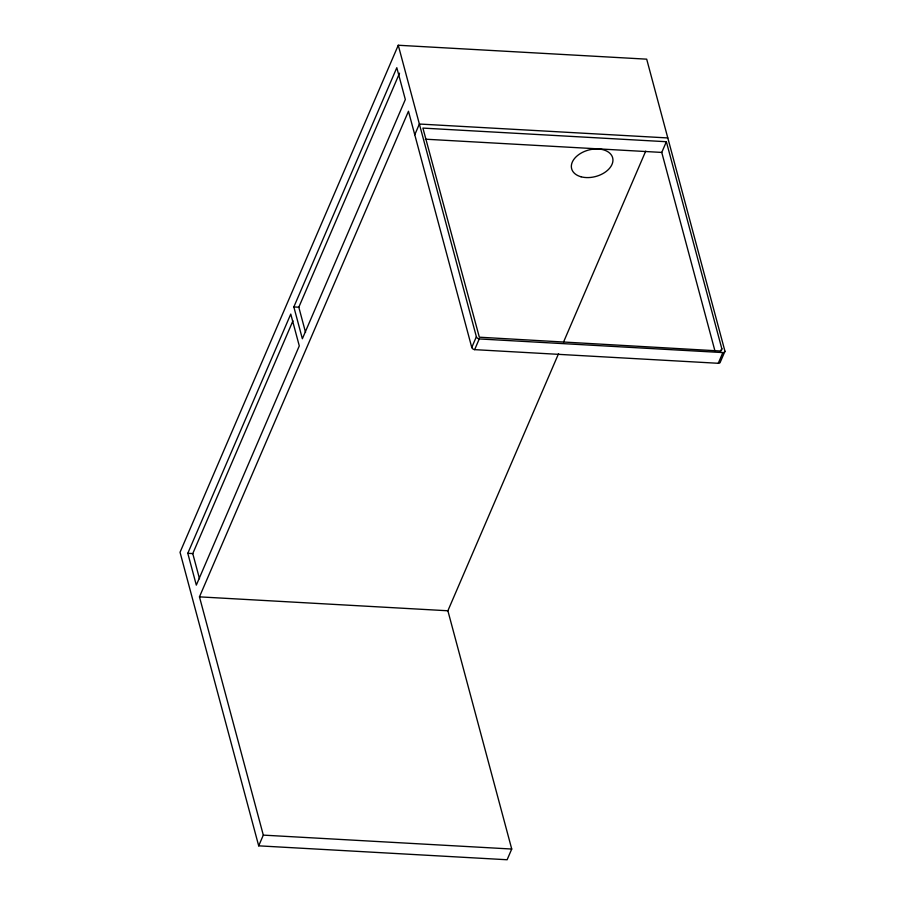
<?xml version="1.0" encoding="UTF-8"?>
<svg xmlns="http://www.w3.org/2000/svg" width="905" height="905" viewBox="0 0 905 905"><rect width="100%" height="100%" fill="white"/><g stroke="black" fill="none" stroke-linecap="round" stroke-linejoin="round"><path stroke-width="1.36" d="M258.694 845.836L263.31 835.123L199.462 596.859L408.472 111.258L471.765 347.452A2.817 1.912 23.3 0 0 474.65 349.647L718.253 363.29A2.772 1.889 23.3 0 0 720.346 361.977L724.962 351.264L646.69 59.164L398.268 45.25L180.038 552.276L258.694 845.836L507.117 859.75L511.732 849.037L447.885 610.773L558.543 353.685M187.799 553.306L290.765 314.08L299.284 345.891L196.317 585.116L187.799 553.306L192.765 553.589L292.949 320.823M293.842 306.931L396.809 67.705L405.327 99.516L302.361 338.753L293.842 306.931L298.808 307.214L399.546 73.158M414.773 134.743L419.377 124.03L667.8 137.945M471.765 347.452L476.369 336.739L398.268 45.25M474.65 349.647L479.254 338.934L722.869 352.577A2.772 1.889 23.3 0 0 724.962 351.264M563.566 342L645.717 151.135M714.995 351.106L661.759 152.425L666.363 141.723L422.906 128.091L479.333 337.203L719.724 350.97A3.541 2.41 23.3 0 0 721.783 348.561L666.363 141.723M720.256 352.124L721.783 348.561M718.253 363.29L722.869 352.577M425.339 139.189L661.759 152.425M199.462 596.859L447.885 610.773M263.31 835.123L511.732 849.037M298.808 307.214L305.551 332.395M192.765 553.589L199.507 578.77M479.254 338.934A2.817 1.912 23.3 0 1 477.41 338.165L476.743 337.486A2.817 1.912 23.3 0 1 476.369 336.739M581.067 176.78A21.222 13.699 -15 0 0 612.934 160.649A21.222 13.699 -15 0 0 582.447 152.379A21.222 13.699 -15 0 0 581.067 176.78"/></g></svg>
